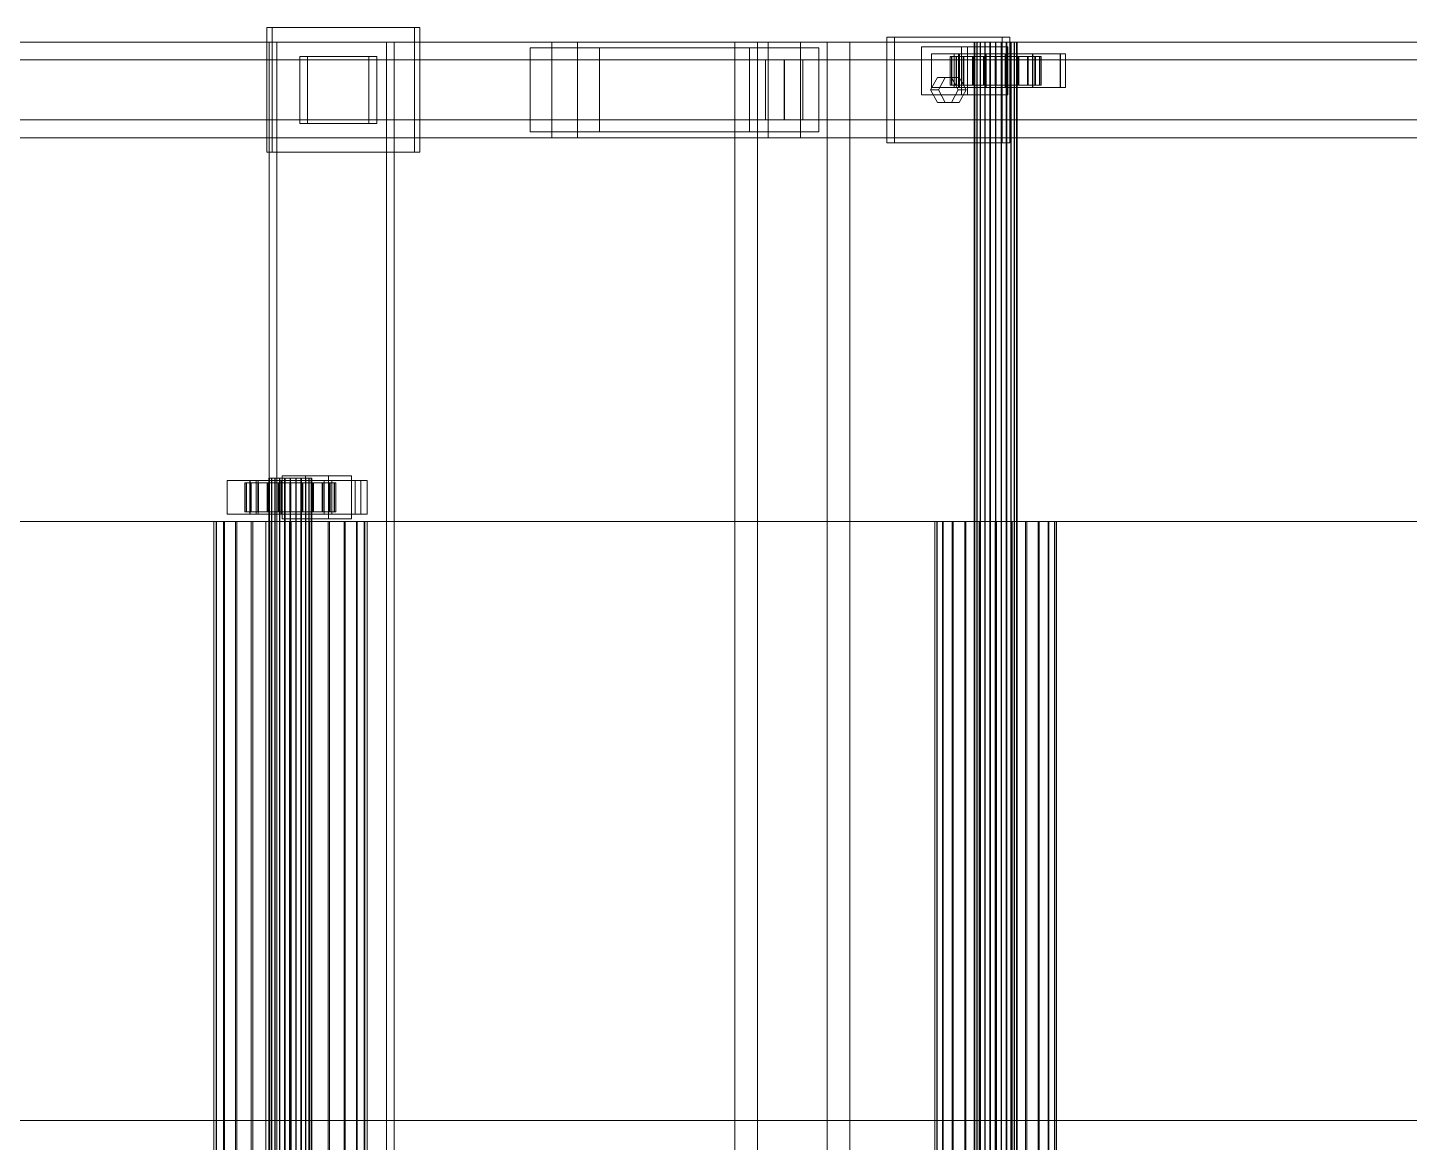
# Model space of a CAD drawing. Header units: millimetres. Extents: x -2500 to 58855, y -53268 to 6837.
# Drawn here: x 29537 to 30114, y -18009 to -17544 of the extents above; entities that cross this region are included whole.
import ezdxf

# ---------------------------------------------------------------- set-up
doc = ezdxf.new("R2010")
doc.units = ezdxf.units.MM
doc.layers.add('superior_C03', color=7, linetype='Continuous', lineweight=0)

msp = doc.modelspace()

# ---------------------------------------------------------------- linework, layer by layer
at = {"layer": 'superior_C03'}
for p, q in [((29698.831, -17544), (29637.196, -17544)), ((29637.196, -17544), (29637.196, -17596)), ((29639.35, -17544), (29637.196, -17544)), ((29639.35, -17596), (29639.35, -17544)), ((29639.35, -17544), (29700.986, -17544)), ((29698.831, -17596), (29698.831, -17544)), ((29698.831, -17544), (29700.986, -17544)), ((29700.986, -17544), (29700.986, -17596)), ((29943.895, -17548), (29895.742, -17548)), ((29895.742, -17548), (29895.742, -17592)), ((29898.974, -17548), (29895.742, -17548)), ((29898.974, -17592), (29898.974, -17548)), ((29898.974, -17548), (29947.127, -17548)), ((29943.895, -17592), (29943.895, -17548)), ((29943.895, -17548), (29947.127, -17548)), ((29947.127, -17548), (29947.127, -17592)), ((29756.035, -17550), (28600.37, -17550)), ((28611.143, -17550), (29766.807, -17550)), ((29846.253, -17550), (28690.589, -17550)), ((28704.054, -17550), (29859.719, -17550)), ((29687.089, -17550), (29638.166, -17550)), ((29638.166, -17550), (29638.166, -18450)), ((29641.398, -17550), (29638.166, -17550)), ((29641.398, -18450), (29641.398, -17550)), ((29641.398, -17550), (29690.321, -17550)), ((29687.089, -18450), (29687.089, -17550)), ((29687.089, -17550), (29690.321, -17550)), ((29690.321, -17550), (29690.321, -18450)), ((29775.867, -17552.5), (29746.975, -17552.5)), ((29746.975, -17552.5), (29746.975, -17587.5)), ((29838.54, -17552.5), (29746.975, -17552.5)), ((29756.035, -17550), (29756.035, -17590)), ((29766.807, -17550), (29756.035, -17550)), ((30911.7, -17550), (29756.035, -17550)), ((29766.807, -17590), (29766.807, -17550)), ((29766.807, -17550), (30922.472, -17550)), ((29775.867, -17587.5), (29775.867, -17552.5)), ((29775.867, -17552.5), (29867.432, -17552.5)), ((29870.901, -17550), (29832.379, -17550)), ((29832.379, -17550), (29832.379, -18450)), ((29841.804, -17550), (29832.379, -17550)), ((29838.54, -17587.5), (29838.54, -17552.5)), ((29838.54, -17552.5), (29867.432, -17552.5)), ((29841.804, -18450), (29841.804, -17550)), ((29841.804, -17550), (29880.326, -17550)), ((29846.253, -17550), (29846.253, -17590)), ((29859.719, -17550), (29846.253, -17550)), ((31001.918, -17550), (29846.253, -17550)), ((29859.719, -17590), (29859.719, -17550)), ((29859.719, -17550), (31015.383, -17550)), ((29867.432, -17552.5), (29867.432, -17587.5)), ((29870.901, -18450), (29870.901, -17550)), ((29870.901, -17550), (29880.326, -17550)), ((29880.326, -17550), (29880.326, -18450)), ((29929.449, -17552), (29910.188, -17552)), ((29910.188, -17552), (29910.188, -17572)), ((29926.993, -17552), (29910.188, -17552)), ((29926.993, -17572), (29926.993, -17552)), ((29926.993, -17552), (29946.254, -17552)), ((29929.449, -17572), (29929.449, -17552)), ((29929.449, -17552), (29946.254, -17552)), ((29932.484, -17550), (29932.202, -17550)), ((29932.202, -17550), (29932.534, -17550)), ((29932.202, -18450), (29932.202, -17550)), ((29933.359, -17550), (29932.484, -17550)), ((29932.484, -18450), (29932.484, -17550)), ((29932.534, -17550), (29933.457, -17550)), ((29932.534, -18450), (29932.534, -17550)), ((29934.769, -17550), (29933.359, -17550)), ((29933.359, -18450), (29933.359, -17550)), ((29933.457, -17550), (29934.907, -17550)), ((29933.457, -18450), (29933.457, -17550)), ((29936.617, -17550), (29934.769, -17550)), ((29934.769, -18450), (29934.769, -17550)), ((29934.907, -17550), (29936.787, -17550)), ((29934.907, -18450), (29934.907, -17550)), ((29938.778, -17550), (29936.617, -17550)), ((29936.617, -18450), (29936.617, -17550)), ((29936.787, -17550), (29938.967, -17550)), ((29936.787, -18450), (29936.787, -17550)), ((29941.104, -17550), (29938.778, -17550)), ((29938.778, -18450), (29938.778, -17550)), ((29938.967, -17550), (29941.3, -17550)), ((29938.967, -18450), (29938.967, -17550)), ((29943.436, -17550), (29941.104, -17550)), ((29941.104, -18450), (29941.104, -17550)), ((29941.3, -17550), (29943.626, -17550)), ((29941.3, -18450), (29941.3, -17550)), ((29945.617, -17550), (29943.436, -17550)), ((29943.436, -18450), (29943.436, -17550)), ((29943.626, -17550), (29945.786, -17550)), ((29943.626, -18450), (29943.626, -17550)), ((29947.496, -17550), (29945.617, -17550)), ((29945.617, -18450), (29945.617, -17550)), ((29945.786, -17550), (29947.635, -17550)), ((29945.786, -18450), (29945.786, -17550)), ((29946.254, -17552), (29946.254, -17572)), ((29948.947, -17550), (29947.496, -17550)), ((29947.496, -18450), (29947.496, -17550)), ((29947.635, -17550), (29949.045, -17550)), ((29947.635, -18450), (29947.635, -17550)), ((29949.869, -17550), (29948.947, -17550)), ((29948.947, -18450), (29948.947, -17550)), ((29949.045, -17550), (29949.92, -17550)), ((29949.045, -18450), (29949.045, -17550)), ((29950.201, -17550), (29949.869, -17550)), ((29949.869, -17550), (29949.869, -18450)), ((29949.92, -17550), (29950.201, -17550)), ((29949.92, -18450), (29949.92, -17550)), ((29950.201, -18450), (29950.201, -17550)), ((28605.705, -17557.5), (29852.935, -17557.5)), ((29853.037, -17557.5), (28605.808, -17557.5)), ((29679.766, -17556), (29650.875, -17556)), ((29650.875, -17556), (29650.875, -17584)), ((29654.106, -17556), (29650.875, -17556)), ((29654.106, -17584), (29654.106, -17556)), ((29654.106, -17556), (29682.998, -17556)), ((29679.766, -17584), (29679.766, -17556)), ((29679.766, -17556), (29682.998, -17556)), ((29682.998, -17556), (29682.998, -17584)), ((29845.162, -17557.5), (29860.811, -17557.5)), ((29845.162, -17582.5), (29845.162, -17557.5)), ((30909.261, -17557.5), (29845.162, -17557.5)), ((29852.935, -17582.5), (29852.935, -17557.5)), ((29852.935, -17557.5), (29853.037, -17557.5)), ((29853.037, -17557.5), (29853.037, -17582.5)), ((29860.811, -17557.5), (29860.811, -17582.5)), ((29860.811, -17557.5), (30924.91, -17557.5)), ((29925.916, -17555), (29914.359, -17555)), ((29914.359, -17555), (29914.359, -17569)), ((29925.67, -17555), (29914.359, -17555)), ((29922.797, -17556), (29922.203, -17556)), ((29922.203, -17556), (29932.202, -17556)), ((29922.203, -17568), (29922.203, -17556)), ((29922.203, -17556), (29922.904, -17556)), ((29924.645, -17556), (29922.797, -17556)), ((29922.797, -17556), (29932.484, -17556)), ((29922.797, -17568), (29922.797, -17556)), ((29922.904, -17556), (29932.534, -17556)), ((29922.904, -17568), (29922.904, -17556)), ((29922.904, -17556), (29924.852, -17556)), ((29968.2, -17555), (29923.899, -17555)), ((29923.899, -17555), (29923.899, -17569)), ((29926.054, -17555), (29923.899, -17555)), ((29927.621, -17556), (29924.645, -17556)), ((29924.645, -17556), (29933.359, -17556)), ((29924.645, -17568), (29924.645, -17556)), ((29924.852, -17556), (29933.457, -17556)), ((29924.852, -17568), (29924.852, -17556)), ((29924.852, -17556), (29927.914, -17556)), ((29925.67, -17569), (29925.67, -17555)), ((29925.67, -17555), (29937.227, -17555)), ((29925.916, -17569), (29925.916, -17555)), ((29925.916, -17555), (29937.227, -17555)), ((29926.054, -17569), (29926.054, -17555)), ((29926.054, -17555), (29970.354, -17555)), ((29931.523, -17556), (29927.621, -17556)), ((29927.621, -17556), (29934.769, -17556)), ((29927.621, -17568), (29927.621, -17556)), ((29927.914, -17556), (29934.907, -17556)), ((29927.914, -17568), (29927.914, -17556)), ((29927.914, -17556), (29931.881, -17556)), ((29936.085, -17556), (29931.523, -17556)), ((29931.523, -17556), (29936.617, -17556)), ((29931.523, -17568), (29931.523, -17556)), ((29931.881, -17556), (29936.787, -17556)), ((29931.881, -17568), (29931.881, -17556)), ((29931.881, -17556), (29936.484, -17556)), ((29932.202, -17556), (29932.484, -17556)), ((29932.202, -17556), (29932.202, -17568)), ((29932.534, -17556), (29932.202, -17556)), ((29932.484, -17556), (29933.359, -17556)), ((29932.484, -17556), (29932.484, -17568)), ((29932.534, -17556), (29932.534, -17568)), ((29933.457, -17556), (29932.534, -17556)), ((29933.359, -17556), (29934.769, -17556)), ((29933.359, -17556), (29933.359, -17568)), ((29933.457, -17556), (29933.457, -17568)), ((29934.907, -17556), (29933.457, -17556)), ((29934.769, -17556), (29936.617, -17556)), ((29934.769, -17556), (29934.769, -17568)), ((29934.907, -17556), (29934.907, -17568)), ((29936.787, -17556), (29934.907, -17556)), ((29940.995, -17556), (29936.085, -17556)), ((29936.085, -17556), (29938.778, -17556)), ((29936.085, -17568), (29936.085, -17556)), ((29936.484, -17556), (29938.967, -17556)), ((29936.484, -17568), (29936.484, -17556)), ((29936.484, -17556), (29941.408, -17556)), ((29936.617, -17556), (29938.778, -17556)), ((29936.617, -17556), (29936.617, -17568)), ((29936.787, -17556), (29936.787, -17568)), ((29938.967, -17556), (29936.787, -17556)), ((29937.227, -17555), (29937.227, -17569)), ((29938.778, -17556), (29941.104, -17556)), ((29938.778, -17556), (29938.778, -17568)), ((29938.967, -17556), (29938.967, -17568)), ((29941.3, -17556), (29938.967, -17556)), ((29945.919, -17556), (29940.995, -17556)), ((29940.995, -17556), (29941.104, -17556)), ((29940.995, -17568), (29940.995, -17556)), ((29941.104, -17556), (29943.436, -17556)), ((29941.104, -17556), (29941.104, -17568)), ((29941.408, -17556), (29941.3, -17556)), ((29941.3, -17556), (29941.3, -17568)), ((29943.626, -17556), (29941.3, -17556)), ((29941.408, -17568), (29941.408, -17556)), ((29941.408, -17556), (29946.319, -17556)), ((29945.919, -17556), (29943.436, -17556)), ((29943.436, -17556), (29945.617, -17556)), ((29943.436, -17556), (29943.436, -17568)), ((29946.319, -17556), (29943.626, -17556)), ((29943.626, -17556), (29943.626, -17568)), ((29945.786, -17556), (29943.626, -17556)), ((29956.733, -17555), (29945.177, -17555)), ((29945.177, -17555), (29945.177, -17569)), ((29956.488, -17555), (29945.177, -17555)), ((29950.522, -17556), (29945.617, -17556)), ((29945.617, -17556), (29947.496, -17556)), ((29945.617, -17556), (29945.617, -17568)), ((29950.88, -17556), (29945.786, -17556)), ((29945.786, -17556), (29945.786, -17568)), ((29947.635, -17556), (29945.786, -17556)), ((29950.522, -17556), (29945.919, -17556)), ((29945.919, -17568), (29945.919, -17556)), ((29946.319, -17568), (29946.319, -17556)), ((29946.319, -17556), (29950.88, -17556)), ((29954.49, -17556), (29947.496, -17556)), ((29947.496, -17556), (29948.947, -17556)), ((29947.496, -17556), (29947.496, -17568)), ((29954.782, -17556), (29947.635, -17556)), ((29947.635, -17556), (29947.635, -17568)), ((29949.045, -17556), (29947.635, -17556)), ((29957.552, -17556), (29948.947, -17556)), ((29948.947, -17556), (29949.869, -17556)), ((29948.947, -17556), (29948.947, -17568)), ((29957.759, -17556), (29949.045, -17556)), ((29949.045, -17556), (29949.045, -17568)), ((29949.92, -17556), (29949.045, -17556)), ((29949.869, -17556), (29959.5, -17556)), ((29949.869, -17568), (29949.869, -17556)), ((29949.869, -17556), (29950.201, -17556)), ((29959.607, -17556), (29949.92, -17556)), ((29949.92, -17556), (29949.92, -17568)), ((29950.201, -17556), (29949.92, -17556)), ((29960.201, -17556), (29950.201, -17556)), ((29950.201, -17556), (29950.201, -17568)), ((29954.49, -17556), (29950.522, -17556)), ((29950.522, -17568), (29950.522, -17556)), ((29950.88, -17568), (29950.88, -17556)), ((29950.88, -17556), (29954.782, -17556)), ((29957.552, -17556), (29954.49, -17556)), ((29954.49, -17568), (29954.49, -17556)), ((29954.782, -17568), (29954.782, -17556)), ((29954.782, -17556), (29957.759, -17556)), ((29956.488, -17569), (29956.488, -17555)), ((29956.488, -17555), (29968.044, -17555)), ((29956.733, -17569), (29956.733, -17555)), ((29956.733, -17555), (29968.044, -17555)), ((29959.5, -17556), (29957.552, -17556)), ((29957.552, -17568), (29957.552, -17556)), ((29957.759, -17568), (29957.759, -17556)), ((29957.759, -17556), (29959.607, -17556)), ((29959.5, -17556), (29959.5, -17568)), ((29960.201, -17556), (29959.5, -17556)), ((29959.607, -17568), (29959.607, -17556)), ((29959.607, -17556), (29960.201, -17556)), ((29960.201, -17568), (29960.201, -17556)), ((29968.044, -17555), (29968.044, -17569)), ((29968.2, -17569), (29968.2, -17555)), ((29968.2, -17555), (29970.354, -17555)), ((29970.354, -17555), (29970.354, -17569)), ((29914.04, -17570), (29916.93, -17564.804)), ((29916.93, -17564.804), (29922.708, -17564.804)), ((29920.161, -17564.804), (29916.93, -17564.804)), ((29920.161, -17564.804), (29917.272, -17570)), ((29925.94, -17564.804), (29920.161, -17564.804)), ((29922.708, -17564.804), (29925.597, -17570)), ((29925.94, -17564.804), (29922.708, -17564.804)), ((29928.829, -17570), (29925.94, -17564.804)), ((29910.188, -17572), (29929.449, -17572)), ((29910.188, -17572), (29926.993, -17572)), ((29916.93, -17575.196), (29914.04, -17570)), ((29914.04, -17570), (29917.272, -17570)), ((29914.359, -17569), (29925.916, -17569)), ((29914.359, -17569), (29925.67, -17569)), ((29917.272, -17570), (29920.161, -17575.196)), ((29932.202, -17568), (29922.203, -17568)), ((29922.203, -17568), (29922.797, -17568)), ((29922.904, -17568), (29922.203, -17568)), ((29925.597, -17570), (29922.708, -17575.196)), ((29932.484, -17568), (29922.797, -17568)), ((29922.797, -17568), (29924.645, -17568)), ((29932.534, -17568), (29922.904, -17568)), ((29924.852, -17568), (29922.904, -17568)), ((29923.899, -17569), (29968.2, -17569)), ((29923.899, -17569), (29926.054, -17569)), ((29933.359, -17568), (29924.645, -17568)), ((29924.645, -17568), (29927.621, -17568)), ((29933.457, -17568), (29924.852, -17568)), ((29927.914, -17568), (29924.852, -17568)), ((29928.829, -17570), (29925.597, -17570)), ((29937.227, -17569), (29925.67, -17569)), ((29937.227, -17569), (29925.916, -17569)), ((29925.94, -17575.196), (29928.829, -17570)), ((29970.354, -17569), (29926.054, -17569)), ((29946.254, -17572), (29926.993, -17572)), ((29934.769, -17568), (29927.621, -17568)), ((29927.621, -17568), (29931.523, -17568)), ((29934.907, -17568), (29927.914, -17568)), ((29931.881, -17568), (29927.914, -17568)), ((29946.254, -17572), (29929.449, -17572)), ((29936.617, -17568), (29931.523, -17568)), ((29931.523, -17568), (29936.085, -17568)), ((29936.787, -17568), (29931.881, -17568)), ((29936.484, -17568), (29931.881, -17568)), ((29932.484, -17568), (29932.202, -17568)), ((29932.202, -17568), (29932.534, -17568)), ((29933.359, -17568), (29932.484, -17568)), ((29932.534, -17568), (29933.457, -17568)), ((29934.769, -17568), (29933.359, -17568)), ((29933.457, -17568), (29934.907, -17568)), ((29936.617, -17568), (29934.769, -17568)), ((29934.907, -17568), (29936.787, -17568)), ((29938.778, -17568), (29936.085, -17568)), ((29936.085, -17568), (29940.995, -17568)), ((29938.967, -17568), (29936.484, -17568)), ((29941.408, -17568), (29936.484, -17568)), ((29938.778, -17568), (29936.617, -17568)), ((29936.787, -17568), (29938.967, -17568)), ((29941.104, -17568), (29938.778, -17568)), ((29938.967, -17568), (29941.3, -17568)), ((29941.104, -17568), (29940.995, -17568)), ((29940.995, -17568), (29945.919, -17568)), ((29943.436, -17568), (29941.104, -17568)), ((29941.3, -17568), (29941.408, -17568)), ((29941.3, -17568), (29943.626, -17568)), ((29946.319, -17568), (29941.408, -17568)), ((29945.617, -17568), (29943.436, -17568)), ((29943.436, -17568), (29945.919, -17568)), ((29943.626, -17568), (29946.319, -17568)), ((29943.626, -17568), (29945.786, -17568)), ((29945.177, -17569), (29956.733, -17569)), ((29945.177, -17569), (29956.488, -17569)), ((29947.496, -17568), (29945.617, -17568)), ((29945.617, -17568), (29950.522, -17568)), ((29945.786, -17568), (29950.88, -17568)), ((29945.786, -17568), (29947.635, -17568)), ((29945.919, -17568), (29950.522, -17568)), ((29950.88, -17568), (29946.319, -17568)), ((29948.947, -17568), (29947.496, -17568)), ((29947.496, -17568), (29954.49, -17568)), ((29947.635, -17568), (29954.782, -17568)), ((29947.635, -17568), (29949.045, -17568)), ((29949.869, -17568), (29948.947, -17568)), ((29948.947, -17568), (29957.552, -17568)), ((29949.045, -17568), (29957.759, -17568)), ((29949.045, -17568), (29949.92, -17568)), ((29959.5, -17568), (29949.869, -17568)), ((29950.201, -17568), (29949.869, -17568)), ((29949.92, -17568), (29959.607, -17568)), ((29949.92, -17568), (29950.201, -17568)), ((29950.201, -17568), (29960.201, -17568)), ((29950.522, -17568), (29954.49, -17568)), ((29954.782, -17568), (29950.88, -17568)), ((29954.49, -17568), (29957.552, -17568)), ((29957.759, -17568), (29954.782, -17568)), ((29968.044, -17569), (29956.488, -17569)), ((29968.044, -17569), (29956.733, -17569)), ((29957.552, -17568), (29959.5, -17568)), ((29959.607, -17568), (29957.759, -17568)), ((29959.5, -17568), (29960.201, -17568)), ((29960.201, -17568), (29959.607, -17568)), ((29970.354, -17569), (29968.2, -17569)), ((29922.708, -17575.196), (29916.93, -17575.196)), ((29920.161, -17575.196), (29916.93, -17575.196)), ((29920.161, -17575.196), (29925.94, -17575.196)), ((29925.94, -17575.196), (29922.708, -17575.196)), ((28605.705, -17582.5), (29852.935, -17582.5)), ((28605.808, -17582.5), (29853.037, -17582.5)), ((29860.811, -17582.5), (29845.162, -17582.5)), ((29845.162, -17582.5), (30909.261, -17582.5)), ((29853.037, -17582.5), (29852.935, -17582.5)), ((29860.811, -17582.5), (30924.91, -17582.5)), ((29650.875, -17584), (29679.766, -17584)), ((29650.875, -17584), (29654.106, -17584)), ((29682.998, -17584), (29654.106, -17584)), ((29682.998, -17584), (29679.766, -17584)), ((29746.975, -17587.5), (29775.867, -17587.5)), ((29838.54, -17587.5), (29746.975, -17587.5)), ((29867.432, -17587.5), (29775.867, -17587.5)), ((29867.432, -17587.5), (29838.54, -17587.5)), ((28600.37, -17590), (29756.035, -17590)), ((28611.143, -17590), (29766.807, -17590)), ((28690.589, -17590), (29846.253, -17590)), ((28704.054, -17590), (29859.719, -17590)), ((29756.035, -17590), (29766.807, -17590)), ((29756.035, -17590), (30911.7, -17590)), ((29766.807, -17590), (30922.472, -17590)), ((29846.253, -17590), (29859.719, -17590)), ((29846.253, -17590), (31001.918, -17590)), ((29859.719, -17590), (31015.383, -17590)), ((29895.742, -17592), (29943.895, -17592)), ((29895.742, -17592), (29898.974, -17592)), ((29947.127, -17592), (29898.974, -17592)), ((29947.127, -17592), (29943.895, -17592)), ((29637.196, -17596), (29698.831, -17596)), ((29637.196, -17596), (29639.35, -17596)), ((29700.986, -17596), (29639.35, -17596)), ((29700.986, -17596), (29698.831, -17596)), ((29630.22, -17733), (29620.589, -17733)), ((29620.589, -17733), (29620.589, -17747)), ((29633.516, -17733), (29620.589, -17733)), ((29676.315, -17733), (29630.088, -17733)), ((29630.088, -17733), (29630.088, -17747)), ((29632.781, -17733), (29630.088, -17733)), ((29630.22, -17747), (29630.22, -17733)), ((29630.22, -17733), (29643.147, -17733)), ((29632.781, -17747), (29632.781, -17733)), ((29632.781, -17733), (29679.008, -17733)), ((29633.516, -17747), (29633.516, -17733)), ((29633.516, -17733), (29643.147, -17733)), ((29638.289, -17732), (29638.008, -17732)), ((29638.008, -17732), (29638.34, -17732)), ((29638.008, -18268), (29638.008, -17732)), ((29639.165, -17732), (29638.289, -17732)), ((29638.289, -18268), (29638.289, -17732)), ((29638.34, -17732), (29639.263, -17732)), ((29638.34, -18268), (29638.34, -17732)), ((29640.575, -17732), (29639.165, -17732)), ((29639.165, -18268), (29639.165, -17732)), ((29639.263, -17732), (29640.713, -17732)), ((29639.263, -18268), (29639.263, -17732)), ((29642.423, -17732), (29640.575, -17732)), ((29640.575, -18268), (29640.575, -17732)), ((29640.713, -17732), (29642.592, -17732)), ((29640.713, -18268), (29640.713, -17732)), ((29644.584, -17732), (29642.423, -17732)), ((29642.423, -18268), (29642.423, -17732)), ((29642.592, -17732), (29644.773, -17732)), ((29642.592, -18268), (29642.592, -17732)), ((29643.147, -17733), (29643.147, -17747)), ((29662.832, -17731), (29643.571, -17731)), ((29643.571, -17731), (29643.571, -17749)), ((29653.266, -17731), (29643.571, -17731)), ((29646.91, -17732), (29644.584, -17732)), ((29644.584, -18268), (29644.584, -17732)), ((29644.773, -17732), (29647.105, -17732)), ((29644.773, -18268), (29644.773, -17732)), ((29649.242, -17732), (29646.91, -17732)), ((29646.91, -18268), (29646.91, -17732)), ((29647.105, -17732), (29649.431, -17732)), ((29647.105, -18268), (29647.105, -17732)), ((29651.422, -17732), (29649.242, -17732)), ((29649.242, -18268), (29649.242, -17732)), ((29649.431, -17732), (29651.592, -17732)), ((29649.431, -18268), (29649.431, -17732)), ((29661.037, -17733), (29651.407, -17733)), ((29651.407, -17733), (29651.407, -17747)), ((29664.334, -17733), (29651.407, -17733)), ((29653.302, -17732), (29651.422, -17732)), ((29651.422, -18268), (29651.422, -17732)), ((29651.592, -17732), (29653.44, -17732)), ((29651.592, -18268), (29651.592, -17732)), ((29653.266, -17749), (29653.266, -17731)), ((29653.266, -17731), (29672.527, -17731)), ((29654.752, -17732), (29653.302, -17732)), ((29653.302, -18268), (29653.302, -17732)), ((29653.44, -17732), (29654.85, -17732)), ((29653.44, -18268), (29653.44, -17732)), ((29655.675, -17732), (29654.752, -17732)), ((29654.752, -18268), (29654.752, -17732)), ((29654.85, -17732), (29655.726, -17732)), ((29654.85, -18268), (29654.85, -17732)), ((29656.007, -17732), (29655.675, -17732)), ((29655.675, -17732), (29655.675, -18268)), ((29655.726, -17732), (29656.007, -17732)), ((29655.726, -18268), (29655.726, -17732)), ((29656.007, -18268), (29656.007, -17732)), ((29661.037, -17747), (29661.037, -17733)), ((29661.037, -17733), (29673.964, -17733)), ((29662.832, -17749), (29662.832, -17731)), ((29662.832, -17731), (29672.527, -17731)), ((29664.334, -17747), (29664.334, -17733)), ((29664.334, -17733), (29673.964, -17733)), ((29672.527, -17731), (29672.527, -17749)), ((29673.964, -17733), (29673.964, -17747)), ((29676.315, -17747), (29676.315, -17733)), ((29676.315, -17733), (29679.008, -17733)), ((29679.008, -17733), (29679.008, -17747)), ((29628.602, -17734), (29628.009, -17734)), ((29628.009, -17734), (29638.008, -17734)), ((29628.009, -17746), (29628.009, -17734)), ((29628.009, -17734), (29628.709, -17734)), ((29630.451, -17734), (29628.602, -17734)), ((29628.602, -17734), (29638.289, -17734)), ((29628.602, -17746), (29628.602, -17734)), ((29628.709, -17734), (29638.34, -17734)), ((29628.709, -17746), (29628.709, -17734)), ((29628.709, -17734), (29630.657, -17734)), ((29633.427, -17734), (29630.451, -17734)), ((29630.451, -17734), (29639.165, -17734)), ((29630.451, -17746), (29630.451, -17734)), ((29630.657, -17734), (29639.263, -17734)), ((29630.657, -17746), (29630.657, -17734)), ((29630.657, -17734), (29633.719, -17734)), ((29637.329, -17734), (29633.427, -17734)), ((29633.427, -17734), (29640.575, -17734)), ((29633.427, -17746), (29633.427, -17734)), ((29633.719, -17734), (29640.713, -17734)), ((29633.719, -17746), (29633.719, -17734)), ((29633.719, -17734), (29637.687, -17734)), ((29641.891, -17734), (29637.329, -17734)), ((29637.329, -17734), (29642.423, -17734)), ((29637.329, -17746), (29637.329, -17734)), ((29637.687, -17734), (29642.592, -17734)), ((29637.687, -17746), (29637.687, -17734)), ((29637.687, -17734), (29642.29, -17734)), ((29638.008, -17734), (29638.289, -17734)), ((29638.008, -17734), (29638.008, -17746)), ((29638.34, -17734), (29638.008, -17734)), ((29638.289, -17734), (29639.165, -17734)), ((29638.289, -17734), (29638.289, -17746)), ((29638.34, -17734), (29638.34, -17746)), ((29639.263, -17734), (29638.34, -17734)), ((29639.165, -17734), (29640.575, -17734)), ((29639.165, -17734), (29639.165, -17746)), ((29639.263, -17734), (29639.263, -17746)), ((29640.713, -17734), (29639.263, -17734)), ((29640.575, -17734), (29642.423, -17734)), ((29640.575, -17734), (29640.575, -17746)), ((29640.713, -17734), (29640.713, -17746)), ((29642.592, -17734), (29640.713, -17734)), ((29646.801, -17734), (29641.891, -17734)), ((29641.891, -17734), (29644.584, -17734)), ((29641.891, -17746), (29641.891, -17734)), ((29642.29, -17734), (29644.773, -17734)), ((29642.29, -17746), (29642.29, -17734)), ((29642.29, -17734), (29647.214, -17734)), ((29642.423, -17734), (29644.584, -17734)), ((29642.423, -17734), (29642.423, -17746)), ((29642.592, -17734), (29642.592, -17746)), ((29644.773, -17734), (29642.592, -17734)), ((29644.584, -17734), (29646.91, -17734)), ((29644.584, -17734), (29644.584, -17746)), ((29644.773, -17734), (29644.773, -17746)), ((29647.105, -17734), (29644.773, -17734)), ((29651.725, -17734), (29646.801, -17734)), ((29646.801, -17734), (29646.91, -17734)), ((29646.801, -17746), (29646.801, -17734)), ((29646.91, -17734), (29649.242, -17734)), ((29646.91, -17734), (29646.91, -17746)), ((29647.214, -17734), (29647.105, -17734)), ((29647.105, -17734), (29647.105, -17746)), ((29649.431, -17734), (29647.105, -17734)), ((29647.214, -17746), (29647.214, -17734)), ((29647.214, -17734), (29652.124, -17734)), ((29651.725, -17734), (29649.242, -17734)), ((29649.242, -17734), (29651.422, -17734)), ((29649.242, -17734), (29649.242, -17746)), ((29652.124, -17734), (29649.431, -17734)), ((29649.431, -17734), (29649.431, -17746)), ((29651.592, -17734), (29649.431, -17734)), ((29656.328, -17734), (29651.422, -17734)), ((29651.422, -17734), (29653.302, -17734)), ((29651.422, -17734), (29651.422, -17746)), ((29656.686, -17734), (29651.592, -17734)), ((29651.592, -17734), (29651.592, -17746)), ((29653.44, -17734), (29651.592, -17734)), ((29656.328, -17734), (29651.725, -17734)), ((29651.725, -17746), (29651.725, -17734)), ((29652.124, -17746), (29652.124, -17734)), ((29652.124, -17734), (29656.686, -17734)), ((29660.296, -17734), (29653.302, -17734)), ((29653.302, -17734), (29654.752, -17734)), ((29653.302, -17734), (29653.302, -17746)), ((29660.588, -17734), (29653.44, -17734)), ((29653.44, -17734), (29653.44, -17746)), ((29654.85, -17734), (29653.44, -17734)), ((29663.358, -17734), (29654.752, -17734)), ((29654.752, -17734), (29655.675, -17734)), ((29654.752, -17734), (29654.752, -17746)), ((29663.564, -17734), (29654.85, -17734)), ((29654.85, -17734), (29654.85, -17746)), ((29655.726, -17734), (29654.85, -17734)), ((29655.675, -17734), (29665.305, -17734)), ((29655.675, -17746), (29655.675, -17734)), ((29655.675, -17734), (29656.007, -17734)), ((29665.412, -17734), (29655.726, -17734)), ((29655.726, -17734), (29655.726, -17746)), ((29656.007, -17734), (29655.726, -17734)), ((29666.006, -17734), (29656.007, -17734)), ((29656.007, -17734), (29656.007, -17746)), ((29660.296, -17734), (29656.328, -17734)), ((29656.328, -17746), (29656.328, -17734)), ((29656.686, -17746), (29656.686, -17734)), ((29656.686, -17734), (29660.588, -17734)), ((29663.358, -17734), (29660.296, -17734)), ((29660.296, -17746), (29660.296, -17734)), ((29660.588, -17746), (29660.588, -17734)), ((29660.588, -17734), (29663.564, -17734)), ((29665.305, -17734), (29663.358, -17734)), ((29663.358, -17746), (29663.358, -17734)), ((29663.564, -17746), (29663.564, -17734)), ((29663.564, -17734), (29665.412, -17734)), ((29665.305, -17734), (29665.305, -17746)), ((29666.006, -17734), (29665.305, -17734)), ((29665.412, -17746), (29665.412, -17734)), ((29665.412, -17734), (29666.006, -17734)), ((29666.006, -17746), (29666.006, -17734)), ((27467.597, -17750), (36944.047, -17750)), ((36945.393, -17750), (27468.944, -17750)), ((28692.981, -17750), (29636.774, -17750)), ((29638.39, -17750), (28694.597, -17750)), ((29616.01, -17750), (29615.009, -17750)), ((29615.009, -17750), (29616.19, -17750)), ((29615.009, -18250), (29615.009, -17750)), ((29619.122, -17750), (29616.01, -17750)), ((29616.01, -18250), (29616.01, -17750)), ((29616.19, -17750), (29619.47, -17750)), ((29616.19, -18250), (29616.19, -17750)), ((29624.135, -17750), (29619.122, -17750)), ((29619.122, -18250), (29619.122, -17750)), ((29619.47, -17750), (29624.627, -17750)), ((29619.47, -18250), (29619.47, -17750)), ((29620.589, -17747), (29630.22, -17747)), ((29620.589, -17747), (29633.516, -17747)), ((29630.707, -17750), (29624.135, -17750)), ((29624.135, -18250), (29624.135, -17750)), ((29624.627, -17750), (29631.31, -17750)), ((29624.627, -18250), (29624.627, -17750)), ((29638.008, -17746), (29628.009, -17746)), ((29628.009, -17746), (29628.602, -17746)), ((29628.709, -17746), (29628.009, -17746)), ((29638.289, -17746), (29628.602, -17746)), ((29628.602, -17746), (29630.451, -17746)), ((29638.34, -17746), (29628.709, -17746)), ((29630.657, -17746), (29628.709, -17746)), ((29630.088, -17747), (29676.315, -17747)), ((29630.088, -17747), (29632.781, -17747)), ((29643.147, -17747), (29630.22, -17747)), ((29639.165, -17746), (29630.451, -17746)), ((29630.451, -17746), (29633.427, -17746)), ((29639.263, -17746), (29630.657, -17746)), ((29633.719, -17746), (29630.657, -17746)), ((29638.39, -17750), (29630.707, -17750)), ((29630.707, -18250), (29630.707, -17750)), ((29631.31, -17750), (29639.062, -17750)), ((29631.31, -18250), (29631.31, -17750)), ((29679.008, -17747), (29632.781, -17747)), ((29640.575, -17746), (29633.427, -17746)), ((29633.427, -17746), (29637.329, -17746)), ((29643.147, -17747), (29633.516, -17747)), ((29640.713, -17746), (29633.719, -17746)), ((29637.687, -17746), (29633.719, -17746)), ((29636.774, -17750), (29636.774, -18000)), ((29636.774, -17750), (29638.39, -17750)), ((29636.774, -17750), (30580.566, -17750)), ((29642.423, -17746), (29637.329, -17746)), ((29637.329, -17746), (29641.891, -17746)), ((29642.592, -17746), (29637.687, -17746)), ((29642.29, -17746), (29637.687, -17746)), ((29638.289, -17746), (29638.008, -17746)), ((29638.008, -17746), (29638.34, -17746)), ((29639.165, -17746), (29638.289, -17746)), ((29638.34, -17746), (29639.263, -17746)), ((29638.39, -18000), (29638.39, -17750)), ((30582.182, -17750), (29638.39, -17750)), ((29646.659, -17750), (29638.39, -17750)), ((29638.39, -18250), (29638.39, -17750)), ((29639.062, -17750), (29647.355, -17750)), ((29639.062, -18250), (29639.062, -17750)), ((29640.575, -17746), (29639.165, -17746)), ((29639.263, -17746), (29640.713, -17746)), ((29642.423, -17746), (29640.575, -17746)), ((29640.713, -17746), (29642.592, -17746)), ((29644.584, -17746), (29641.891, -17746)), ((29641.891, -17746), (29646.801, -17746)), ((29644.773, -17746), (29642.29, -17746)), ((29647.214, -17746), (29642.29, -17746)), ((29644.584, -17746), (29642.423, -17746)), ((29642.592, -17746), (29644.773, -17746)), ((29643.571, -17749), (29662.832, -17749)), ((29653.266, -17749), (29643.571, -17749)), ((29646.91, -17746), (29644.584, -17746)), ((29644.773, -17746), (29647.105, -17746)), ((29654.953, -17750), (29646.659, -17750)), ((29646.659, -18250), (29646.659, -17750)), ((29646.91, -17746), (29646.801, -17746)), ((29646.801, -17746), (29651.725, -17746)), ((29649.242, -17746), (29646.91, -17746)), ((29647.105, -17746), (29647.214, -17746)), ((29647.105, -17746), (29649.431, -17746)), ((29652.124, -17746), (29647.214, -17746)), ((29647.355, -17750), (29655.625, -17750)), ((29647.355, -18250), (29647.355, -17750)), ((29651.422, -17746), (29649.242, -17746)), ((29649.242, -17746), (29651.725, -17746)), ((29649.431, -17746), (29652.124, -17746)), ((29649.431, -17746), (29651.592, -17746)), ((29651.407, -17747), (29661.037, -17747)), ((29651.407, -17747), (29664.334, -17747)), ((29653.302, -17746), (29651.422, -17746)), ((29651.422, -17746), (29656.328, -17746)), ((29651.592, -17746), (29656.686, -17746)), ((29651.592, -17746), (29653.44, -17746)), ((29651.725, -17746), (29656.328, -17746)), ((29656.686, -17746), (29652.124, -17746)), ((29672.527, -17749), (29653.266, -17749)), ((29654.752, -17746), (29653.302, -17746)), ((29653.302, -17746), (29660.296, -17746)), ((29653.44, -17746), (29660.588, -17746)), ((29653.44, -17746), (29654.85, -17746)), ((29655.675, -17746), (29654.752, -17746)), ((29654.752, -17746), (29663.358, -17746)), ((29654.85, -17746), (29663.564, -17746)), ((29654.85, -17746), (29655.726, -17746)), ((29662.705, -17750), (29654.953, -17750)), ((29654.953, -18250), (29654.953, -17750)), ((29655.625, -17750), (29663.308, -17750)), ((29655.625, -18250), (29655.625, -17750)), ((29665.305, -17746), (29655.675, -17746)), ((29656.007, -17746), (29655.675, -17746)), ((29655.726, -17746), (29665.412, -17746)), ((29655.726, -17746), (29656.007, -17746)), ((29656.007, -17746), (29666.006, -17746)), ((29656.328, -17746), (29660.296, -17746)), ((29660.588, -17746), (29656.686, -17746)), ((29660.296, -17746), (29663.358, -17746)), ((29663.564, -17746), (29660.588, -17746)), ((29673.964, -17747), (29661.037, -17747)), ((29669.387, -17750), (29662.705, -17750)), ((29662.705, -18250), (29662.705, -17750)), ((29672.527, -17749), (29662.832, -17749)), ((29663.308, -17750), (29669.88, -17750)), ((29663.308, -18250), (29663.308, -17750)), ((29663.358, -17746), (29665.305, -17746)), ((29665.412, -17746), (29663.564, -17746)), ((29673.964, -17747), (29664.334, -17747)), ((29665.305, -17746), (29666.006, -17746)), ((29666.006, -17746), (29665.412, -17746)), ((29674.545, -17750), (29669.387, -17750)), ((29669.387, -18250), (29669.387, -17750)), ((29669.88, -17750), (29674.893, -17750)), ((29669.88, -18250), (29669.88, -17750)), ((29677.825, -17750), (29674.545, -17750)), ((29674.545, -18250), (29674.545, -17750)), ((29674.893, -17750), (29678.005, -17750)), ((29674.893, -18250), (29674.893, -17750)), ((29679.008, -17747), (29676.315, -17747)), ((29679.006, -17750), (29677.825, -17750)), ((29677.825, -17750), (29677.825, -18250)), ((29678.005, -17750), (29679.006, -17750)), ((29678.005, -18250), (29678.005, -17750)), ((29679.006, -18250), (29679.006, -17750)), ((29916.597, -17750), (29915.803, -17750)), ((29915.803, -17750), (29916.74, -17750)), ((29915.803, -18250), (29915.803, -17750)), ((29919.068, -17750), (29916.597, -17750)), ((29916.597, -18250), (29916.597, -17750)), ((29916.74, -17750), (29919.344, -17750)), ((29916.74, -18250), (29916.74, -17750)), ((29923.047, -17750), (29919.068, -17750)), ((29919.068, -18250), (29919.068, -17750)), ((29919.344, -17750), (29923.438, -17750)), ((29919.344, -18250), (29919.344, -17750)), ((29928.263, -17750), (29923.047, -17750)), ((29923.047, -18250), (29923.047, -17750)), ((29923.438, -17750), (29928.742, -17750)), ((29923.438, -18250), (29923.438, -17750)), ((29934.361, -17750), (29928.263, -17750)), ((29928.263, -18250), (29928.263, -17750)), ((29928.742, -17750), (29934.895, -17750)), ((29928.742, -18250), (29928.742, -17750)), ((29940.926, -17750), (29934.361, -17750)), ((29934.361, -18250), (29934.361, -17750)), ((29934.895, -17750), (29941.478, -17750)), ((29934.895, -18250), (29934.895, -17750)), ((29947.509, -17750), (29940.926, -17750)), ((29940.926, -18250), (29940.926, -17750)), ((29941.478, -17750), (29948.042, -17750)), ((29941.478, -18250), (29941.478, -17750)), ((29953.662, -17750), (29947.509, -17750)), ((29947.509, -18250), (29947.509, -17750)), ((29948.042, -17750), (29954.14, -17750)), ((29948.042, -18250), (29948.042, -17750)), ((29958.966, -17750), (29953.662, -17750)), ((29953.662, -18250), (29953.662, -17750)), ((29954.14, -17750), (29959.357, -17750)), ((29954.14, -18250), (29954.14, -17750)), ((29963.059, -17750), (29958.966, -17750)), ((29958.966, -18250), (29958.966, -17750)), ((29959.357, -17750), (29963.336, -17750)), ((29959.357, -18250), (29959.357, -17750)), ((29965.663, -17750), (29963.059, -17750)), ((29963.059, -18250), (29963.059, -17750)), ((29963.336, -17750), (29965.806, -17750)), ((29963.336, -18250), (29963.336, -17750)), ((29966.6, -17750), (29965.663, -17750)), ((29965.663, -17750), (29965.663, -18250)), ((29965.806, -17750), (29966.6, -17750)), ((29965.806, -18250), (29965.806, -17750)), ((29966.6, -18250), (29966.6, -17750)), ((28692.981, -18000), (29636.774, -18000)), ((29638.39, -18000), (28694.597, -18000)), ((29636.774, -18000), (29636.774, -18250)), ((29636.774, -18000), (30580.566, -18000)), ((29638.39, -18250), (29638.39, -18000)), ((30582.182, -18000), (29638.39, -18000))]:
    msp.add_line(p, q, dxfattribs=at)

doc.saveas('drawing.dxf')
